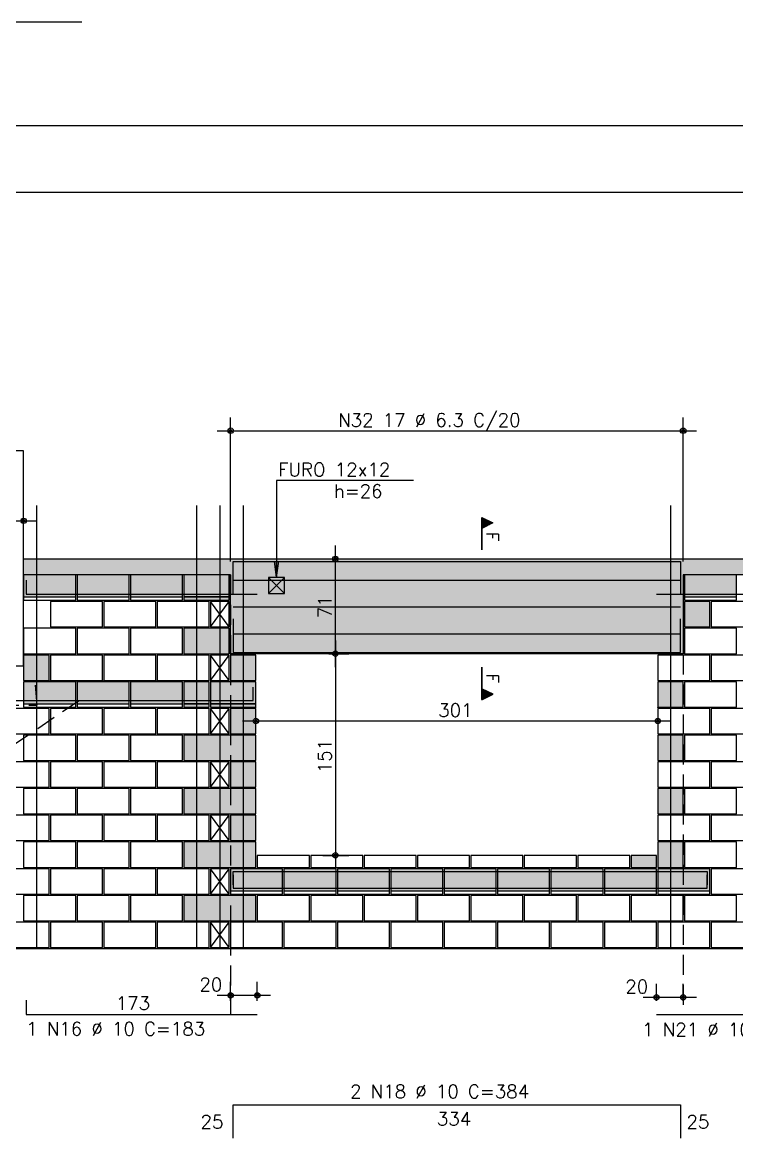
# Model space of a CAD drawing. Extents: x -2 to 121, y -2 to 61.
# Drawn here: x 44.96 to 55.66, y 44.23 to 60.95 of the extents above; entities that cross this region are included whole.
import ezdxf

# ---------------------------------------------------------------- set-up
doc = ezdxf.new("R2010")
doc.units = 0
doc.header["$MEASUREMENT"] = 0
doc.linetypes.add('ESTILO_TQS_0001', pattern=[0.45, 0.3, -0.15])
doc.linetypes.add('HIDDEN', pattern=[0.375, 0.25, -0.125])
doc.layers.get('Defpoints').update_dxf_attribs({"linetype": 'CONTINUOUS'})
for name, color, linetype in [('ARQ_FOLHA', 7, 'CONTINUOUS'), ('PENA_01', 1, 'CONTINUOUS'), ('PENA_02', 2, 'CONTINUOUS'), ('PENA_03', 3, 'CONTINUOUS'), ('PENA_05', 5, 'CONTINUOUS'), ('PENA_09', 254, 'CONTINUOUS'), ('PENA_11', 252, 'CONTINUOUS'), ('PENA_19', 240, 'CONTINUOUS'), ('PENA_21', 100, 'CONTINUOUS'), ('PENA_23', 50, 'CONTINUOUS')]:
    doc.layers.add(name, color=color, linetype=linetype)
doc.styles.get("Standard").update_dxf_attribs({"font": 'ROMANS.SHX'})

msp = doc.modelspace()

# ---------------------------------------------------------------- linework, layer by layer
at = {"layer": 'ARQ_FOLHA', "color": 1}
for points in [[(0, -0.003745), (118.9, -0.003745), (118.9, 59.396255), (0, 59.396255)], [(2.5, 0.996255), (117.9, 0.996255), (117.9, 58.396255), (2.5, 58.396255)]]:
    msp.add_lwpolyline(points, close=True, dxfattribs=at)
at = {"layer": 'Defpoints', "color": 8, "linetype": 'HIDDEN', "ltscale": 100}
msp.add_lwpolyline([(-1.95, 60.946255), (-1.95, -1.553745), (120.85, -1.553745), (120.85, 60.946255)], close=True, dxfattribs=at)
at = {"layer": 'PENA_01', "linetype": 'Continuous'}
for p, q in [((48.08021, 52.870602), (48.08021, 55.030197)), ((54.86021, 52.870602), (54.86021, 55.030197)), ((47.88021, 54.830197), (55.06021, 54.830197)), ((42.96021, 53.480602), (45.18021, 53.480602)), ((49.650539, 51.290602), (49.650539, 53.110602)), ((49.540449, 52.910602), (49.850539, 52.910602)), ((48.650056, 52.630602), (48.890056, 52.390602)), ((48.890056, 52.630602), (48.650056, 52.390602)), ((44.98021, 52.340602), (45.76021, 52.340602)), ((45.78021, 52.340602), (46.56021, 52.340602)), ((46.58021, 52.340602), (47.36021, 52.340602)), ((47.38021, 52.340602), (48.06021, 52.340602)), ((54.88021, 52.340602), (55.66021, 52.340602)), ((49.650539, 51.690602), (49.650539, 48.270602)), ((49.554105, 51.490602), (49.850539, 51.490602)), ((49.554105, 51.490602), (49.850539, 51.490602)), ((44.98021, 50.740602), (45.76021, 50.740602)), ((45.78021, 50.740602), (46.56021, 50.740602)), ((46.58021, 50.740602), (47.36021, 50.740602)), ((47.38021, 50.740602), (47.76021, 50.740602)), ((47.78021, 50.740602), (48.46021, 50.740602)), ((48.46021, 50.680602), (48.46021, 50.68329)), ((54.48021, 50.680602), (54.48021, 50.68329)), ((48.26021, 50.48329), (54.68021, 50.48329)), ((49.46021, 48.470602), (49.850539, 48.470602)), ((48.08021, 47.940602), (48.86021, 47.940602)), ((48.88021, 47.940602), (49.66021, 47.940602)), ((49.68021, 47.940602), (50.46021, 47.940602)), ((50.48021, 47.940602), (51.26021, 47.940602)), ((51.28021, 47.940602), (52.06021, 47.940602)), ((52.08021, 47.940602), (52.86021, 47.940602)), ((52.88021, 47.940602), (53.66021, 47.940602)), ((53.68021, 47.940602), (54.46021, 47.940602)), ((54.48021, 47.940602), (55.26021, 47.940602)), ((48.08021, 46.289434), (48.08021, 46.57561)), ((48.48021, 46.289434), (48.48021, 46.57561)), ((54.46021, 46.289434), (54.46021, 46.544227)), ((54.86021, 46.289434), (54.86021, 46.544227)), ((47.88021, 46.37561), (48.68021, 46.37561)), ((54.26021, 46.344227), (55.06021, 46.344227))]:
    msp.add_line(p, q, dxfattribs=at)
at = {"layer": 'PENA_01', "linetype": 'ESTILO_TQS_0001'}
for p, q in [((48.08021, 52.670602), (48.08021, 46.089434)), ((54.86021, 52.380602), (54.86021, 46.089434))]:
    msp.add_line(p, q, dxfattribs=at)
at = {"layer": 'PENA_01', "linetype": 'Continuous'}
msp.add_lwpolyline([(48.650056, 52.630602), (48.650056, 52.390602), (48.890056, 52.390602), (48.890056, 52.630602), (48.650056, 52.630602)], dxfattribs=at)
at = {"layer": 'PENA_01', "linetype": 'ESTILO_TQS_0001'}
msp.add_lwpolyline([(45.812088, 50.785601), (43.112089, 48.960602), (40.36021, 48.960602), (40.36021, 49.260602), (43.02021, 49.260602), (42.99021, 49.625602), (43.56021, 49.625602), (43.53021, 49.990602), (44.10021, 49.990602), (44.07021, 50.355602), (44.64021, 50.355602), (44.61021, 50.720602), (45.18021, 50.720602), (45.15021, 51.085602), (47.78021, 51.085602), (47.78021, 50.785602), (45.812088, 50.785602)], dxfattribs=at)
at = {"layer": 'PENA_02', "linetype": 'Continuous'}
for p, q in [((48.06021, 52.270602), (47.78021, 52.270602)), ((47.78021, 52.270602), (47.78021, 51.890602)), ((48.06021, 51.890602), (48.06021, 52.270602)), ((47.78021, 51.890602), (48.06021, 51.890602)), ((48.06021, 51.470602), (47.78021, 51.470602)), ((47.78021, 51.470602), (47.78021, 51.090602)), ((48.06021, 51.090602), (48.06021, 51.470602)), ((47.78021, 51.090602), (48.06021, 51.090602)), ((48.06021, 50.670602), (47.78021, 50.670602)), ((47.78021, 50.670602), (47.78021, 50.290602)), ((48.06021, 50.290602), (48.06021, 50.670602)), ((47.78021, 50.290602), (48.06021, 50.290602)), ((48.06021, 49.870602), (47.78021, 49.870602)), ((47.78021, 49.870602), (47.78021, 49.490602)), ((48.06021, 49.490602), (48.06021, 49.870602)), ((47.78021, 49.490602), (48.06021, 49.490602)), ((48.06021, 49.070602), (47.78021, 49.070602)), ((47.78021, 49.070602), (47.78021, 48.690602)), ((48.06021, 48.690602), (48.06021, 49.070602)), ((47.78021, 48.690602), (48.06021, 48.690602)), ((48.06021, 48.270602), (47.78021, 48.270602)), ((47.78021, 48.270602), (47.78021, 47.890602)), ((48.06021, 47.890602), (48.06021, 48.270602)), ((47.78021, 47.890602), (48.06021, 47.890602)), ((48.06021, 47.470602), (47.78021, 47.470602)), ((47.78021, 47.470602), (47.78021, 47.090602)), ((48.06021, 47.090602), (48.06021, 47.470602)), ((63.76021, 47.070602), (7.58021, 47.070602)), ((47.78021, 47.090602), (48.06021, 47.090602))]:
    msp.add_line(p, q, dxfattribs=at)
for points in [[(43.16021, 51.310602), (44.98021, 51.310602), (44.98021, 54.530602), (43.16021, 54.530602), (43.16021, 51.310602)], [(44.98021, 52.670602), (44.98021, 52.910602), (63.76021, 52.910602), (63.76021, 52.670602), (63.06021, 52.670602), (63.06021, 51.490602), (56.48021, 51.490602), (56.48021, 52.670602), (54.86021, 52.670602), (54.86021, 51.490602), (48.08021, 51.490602), (48.08021, 52.670602), (44.98021, 52.670602)], [(44.98021, 52.290602), (45.76021, 52.290602), (45.76021, 52.670602), (44.98021, 52.670602), (44.98021, 52.290602)], [(45.78021, 52.290602), (46.56021, 52.290602), (46.56021, 52.670602), (45.78021, 52.670602), (45.78021, 52.290602)], [(46.58021, 52.290602), (47.36021, 52.290602), (47.36021, 52.670602), (46.58021, 52.670602), (46.58021, 52.290602)], [(47.38021, 52.290602), (48.06021, 52.290602), (48.06021, 52.670602), (47.38021, 52.670602), (47.38021, 52.290602)], [(54.88021, 52.290602), (55.66021, 52.290602), (55.66021, 52.670602), (54.88021, 52.670602), (54.88021, 52.290602)], [(45.38021, 51.890602), (46.16021, 51.890602), (46.16021, 52.270602), (45.38021, 52.270602), (45.38021, 51.890602)], [(46.18021, 51.890602), (46.96021, 51.890602), (46.96021, 52.270602), (46.18021, 52.270602), (46.18021, 51.890602)], [(46.98021, 51.890602), (47.76021, 51.890602), (47.76021, 52.270602), (46.98021, 52.270602), (46.98021, 51.890602)], [(54.88021, 51.890602), (55.26021, 51.890602), (55.26021, 52.270602), (54.88021, 52.270602), (54.88021, 51.890602)], [(55.28021, 51.890602), (56.06021, 51.890602), (56.06021, 52.270602), (55.28021, 52.270602), (55.28021, 51.890602)], [(44.98021, 51.490602), (45.76021, 51.490602), (45.76021, 51.870602), (44.98021, 51.870602), (44.98021, 51.490602)], [(45.78021, 51.490602), (46.56021, 51.490602), (46.56021, 51.870602), (45.78021, 51.870602), (45.78021, 51.490602)], [(46.58021, 51.490602), (47.36021, 51.490602), (47.36021, 51.870602), (46.58021, 51.870602), (46.58021, 51.490602)], [(47.38021, 51.490602), (48.06021, 51.490602), (48.06021, 51.870602), (47.38021, 51.870602), (47.38021, 51.490602)], [(54.88021, 51.490602), (55.66021, 51.490602), (55.66021, 51.870602), (54.88021, 51.870602), (54.88021, 51.490602)], [(44.98021, 51.090602), (45.36021, 51.090602), (45.36021, 51.470602), (44.98021, 51.470602), (44.98021, 51.090602)], [(45.38021, 51.090602), (46.16021, 51.090602), (46.16021, 51.470602), (45.38021, 51.470602), (45.38021, 51.090602)], [(46.18021, 51.090602), (46.96021, 51.090602), (46.96021, 51.470602), (46.18021, 51.470602), (46.18021, 51.090602)], [(46.98021, 51.090602), (47.76021, 51.090602), (47.76021, 51.470602), (46.98021, 51.470602), (46.98021, 51.090602)], [(48.08021, 51.090602), (48.46021, 51.090602), (48.46021, 51.470602), (48.08021, 51.470602), (48.08021, 51.090602)], [(54.48021, 51.090602), (55.26021, 51.090602), (55.26021, 51.470602), (54.48021, 51.470602), (54.48021, 51.090602)], [(55.28021, 51.090602), (56.06021, 51.090602), (56.06021, 51.470602), (55.28021, 51.470602), (55.28021, 51.090602)], [(44.98021, 50.690602), (45.76021, 50.690602), (45.76021, 51.070602), (44.98021, 51.070602), (44.98021, 50.690602)], [(45.78021, 50.690602), (46.56021, 50.690602), (46.56021, 51.070602), (45.78021, 51.070602), (45.78021, 50.690602)], [(46.58021, 50.690602), (47.36021, 50.690602), (47.36021, 51.070602), (46.58021, 51.070602), (46.58021, 50.690602)], [(47.38021, 50.690602), (47.76021, 50.690602), (47.76021, 51.070602), (47.38021, 51.070602), (47.38021, 50.690602)], [(47.78021, 50.690602), (48.46021, 50.690602), (48.46021, 51.070602), (47.78021, 51.070602), (47.78021, 50.690602)], [(54.48021, 50.690602), (54.86021, 50.690602), (54.86021, 51.070602), (54.48021, 51.070602), (54.48021, 50.690602)], [(54.88021, 50.690602), (55.66021, 50.690602), (55.66021, 51.070602), (54.88021, 51.070602), (54.88021, 50.690602)], [(44.58021, 50.290602), (45.36021, 50.290602), (45.36021, 50.670602), (44.58021, 50.670602), (44.58021, 50.290602)], [(45.38021, 50.290602), (46.16021, 50.290602), (46.16021, 50.670602), (45.38021, 50.670602), (45.38021, 50.290602)], [(46.18021, 50.290602), (46.96021, 50.290602), (46.96021, 50.670602), (46.18021, 50.670602), (46.18021, 50.290602)], [(46.98021, 50.290602), (47.76021, 50.290602), (47.76021, 50.670602), (46.98021, 50.670602), (46.98021, 50.290602)], [(48.08021, 50.290602), (48.46021, 50.290602), (48.46021, 50.670602), (48.08021, 50.670602), (48.08021, 50.290602)], [(54.48021, 50.290602), (55.26021, 50.290602), (55.26021, 50.670602), (54.48021, 50.670602), (54.48021, 50.290602)], [(55.28021, 50.290602), (56.06021, 50.290602), (56.06021, 50.670602), (55.28021, 50.670602), (55.28021, 50.290602)], [(44.98021, 49.890602), (45.76021, 49.890602), (45.76021, 50.270602), (44.98021, 50.270602), (44.98021, 49.890602)], [(45.78021, 49.890602), (46.56021, 49.890602), (46.56021, 50.270602), (45.78021, 50.270602), (45.78021, 49.890602)], [(46.58021, 49.890602), (47.36021, 49.890602), (47.36021, 50.270602), (46.58021, 50.270602), (46.58021, 49.890602)], [(47.38021, 49.890602), (48.46021, 49.890602), (48.46021, 50.270602), (47.38021, 50.270602), (47.38021, 49.890602)], [(54.48021, 49.890602), (54.86021, 49.890602), (54.86021, 50.270602), (54.48021, 50.270602), (54.48021, 49.890602)], [(54.88021, 49.890602), (55.66021, 49.890602), (55.66021, 50.270602), (54.88021, 50.270602), (54.88021, 49.890602)], [(44.58021, 49.490602), (45.36021, 49.490602), (45.36021, 49.870602), (44.58021, 49.870602), (44.58021, 49.490602)], [(45.38021, 49.490602), (46.16021, 49.490602), (46.16021, 49.870602), (45.38021, 49.870602), (45.38021, 49.490602)], [(46.18021, 49.490602), (46.96021, 49.490602), (46.96021, 49.870602), (46.18021, 49.870602), (46.18021, 49.490602)], [(46.98021, 49.490602), (47.76021, 49.490602), (47.76021, 49.870602), (46.98021, 49.870602), (46.98021, 49.490602)], [(48.08021, 49.490602), (48.46021, 49.490602), (48.46021, 49.870602), (48.08021, 49.870602), (48.08021, 49.490602)], [(54.48021, 49.490602), (55.26021, 49.490602), (55.26021, 49.870602), (54.48021, 49.870602), (54.48021, 49.490602)], [(55.28021, 49.490602), (56.06021, 49.490602), (56.06021, 49.870602), (55.28021, 49.870602), (55.28021, 49.490602)], [(44.98021, 49.090602), (45.76021, 49.090602), (45.76021, 49.470602), (44.98021, 49.470602), (44.98021, 49.090602)], [(45.78021, 49.090602), (46.56021, 49.090602), (46.56021, 49.470602), (45.78021, 49.470602), (45.78021, 49.090602)], [(46.58021, 49.090602), (47.36021, 49.090602), (47.36021, 49.470602), (46.58021, 49.470602), (46.58021, 49.090602)], [(47.38021, 49.090602), (48.46021, 49.090602), (48.46021, 49.470602), (47.38021, 49.470602), (47.38021, 49.090602)], [(54.48021, 49.090602), (54.86021, 49.090602), (54.86021, 49.470602), (54.48021, 49.470602), (54.48021, 49.090602)], [(54.88021, 49.090602), (55.66021, 49.090602), (55.66021, 49.470602), (54.88021, 49.470602), (54.88021, 49.090602)], [(44.58021, 48.690602), (45.36021, 48.690602), (45.36021, 49.070602), (44.58021, 49.070602), (44.58021, 48.690602)], [(45.38021, 48.690602), (46.16021, 48.690602), (46.16021, 49.070602), (45.38021, 49.070602), (45.38021, 48.690602)], [(46.18021, 48.690602), (46.96021, 48.690602), (46.96021, 49.070602), (46.18021, 49.070602), (46.18021, 48.690602)], [(46.98021, 48.690602), (47.76021, 48.690602), (47.76021, 49.070602), (46.98021, 49.070602), (46.98021, 48.690602)], [(48.08021, 48.690602), (48.46021, 48.690602), (48.46021, 49.070602), (48.08021, 49.070602), (48.08021, 48.690602)], [(54.48021, 48.690602), (55.26021, 48.690602), (55.26021, 49.070602), (54.48021, 49.070602), (54.48021, 48.690602)], [(55.28021, 48.690602), (56.06021, 48.690602), (56.06021, 49.070602), (55.28021, 49.070602), (55.28021, 48.690602)], [(44.98021, 48.290602), (45.76021, 48.290602), (45.76021, 48.670602), (44.98021, 48.670602), (44.98021, 48.290602)], [(45.78021, 48.290602), (46.56021, 48.290602), (46.56021, 48.670602), (45.78021, 48.670602), (45.78021, 48.290602)], [(46.58021, 48.290602), (47.36021, 48.290602), (47.36021, 48.670602), (46.58021, 48.670602), (46.58021, 48.290602)], [(47.38021, 48.290602), (48.46021, 48.290602), (48.46021, 48.670602), (47.38021, 48.670602), (47.38021, 48.290602)], [(54.48021, 48.290602), (54.86021, 48.290602), (54.86021, 48.670602), (54.48021, 48.670602), (54.48021, 48.290602)], [(54.88021, 48.290602), (55.66021, 48.290602), (55.66021, 48.670602), (54.88021, 48.670602), (54.88021, 48.290602)], [(48.48021, 48.290602), (49.26021, 48.290602), (49.26021, 48.470602), (48.48021, 48.470602), (48.48021, 48.290602)], [(49.28021, 48.290602), (50.06021, 48.290602), (50.06021, 48.470602), (49.28021, 48.470602), (49.28021, 48.290602)], [(50.08021, 48.290602), (50.86021, 48.290602), (50.86021, 48.470602), (50.08021, 48.470602), (50.08021, 48.290602)], [(50.88021, 48.290602), (51.66021, 48.290602), (51.66021, 48.470602), (50.88021, 48.470602), (50.88021, 48.290602)], [(51.68021, 48.290602), (52.46021, 48.290602), (52.46021, 48.470602), (51.68021, 48.470602), (51.68021, 48.290602)], [(52.48021, 48.290602), (53.26021, 48.290602), (53.26021, 48.470602), (52.48021, 48.470602), (52.48021, 48.290602)], [(53.28021, 48.290602), (54.06021, 48.290602), (54.06021, 48.470602), (53.28021, 48.470602), (53.28021, 48.290602)], [(54.08021, 48.290602), (54.46021, 48.290602), (54.46021, 48.470602), (54.08021, 48.470602), (54.08021, 48.290602)], [(44.58021, 47.890602), (45.36021, 47.890602), (45.36021, 48.270602), (44.58021, 48.270602), (44.58021, 47.890602)], [(45.38021, 47.890602), (46.16021, 47.890602), (46.16021, 48.270602), (45.38021, 48.270602), (45.38021, 47.890602)], [(46.18021, 47.890602), (46.96021, 47.890602), (46.96021, 48.270602), (46.18021, 48.270602), (46.18021, 47.890602)], [(46.98021, 47.890602), (47.76021, 47.890602), (47.76021, 48.270602), (46.98021, 48.270602), (46.98021, 47.890602)], [(48.08021, 47.890602), (48.86021, 47.890602), (48.86021, 48.270602), (48.08021, 48.270602), (48.08021, 47.890602)], [(48.88021, 47.890602), (49.66021, 47.890602), (49.66021, 48.270602), (48.88021, 48.270602), (48.88021, 47.890602)], [(49.68021, 47.890602), (50.46021, 47.890602), (50.46021, 48.270602), (49.68021, 48.270602), (49.68021, 47.890602)], [(50.48021, 47.890602), (51.26021, 47.890602), (51.26021, 48.270602), (50.48021, 48.270602), (50.48021, 47.890602)], [(51.28021, 47.890602), (52.06021, 47.890602), (52.06021, 48.270602), (51.28021, 48.270602), (51.28021, 47.890602)], [(52.08021, 47.890602), (52.86021, 47.890602), (52.86021, 48.270602), (52.08021, 48.270602), (52.08021, 47.890602)], [(52.88021, 47.890602), (53.66021, 47.890602), (53.66021, 48.270602), (52.88021, 48.270602), (52.88021, 47.890602)], [(53.68021, 47.890602), (54.46021, 47.890602), (54.46021, 48.270602), (53.68021, 48.270602), (53.68021, 47.890602)], [(54.48021, 47.890602), (55.26021, 47.890602), (55.26021, 48.270602), (54.48021, 48.270602), (54.48021, 47.890602)], [(55.28021, 47.890602), (56.06021, 47.890602), (56.06021, 48.270602), (55.28021, 48.270602), (55.28021, 47.890602)], [(44.98021, 47.490602), (45.76021, 47.490602), (45.76021, 47.870602), (44.98021, 47.870602), (44.98021, 47.490602)], [(45.78021, 47.490602), (46.56021, 47.490602), (46.56021, 47.870602), (45.78021, 47.870602), (45.78021, 47.490602)], [(46.58021, 47.490602), (47.36021, 47.490602), (47.36021, 47.870602), (46.58021, 47.870602), (46.58021, 47.490602)], [(47.38021, 47.490602), (48.46021, 47.490602), (48.46021, 47.870602), (47.38021, 47.870602), (47.38021, 47.490602)], [(48.48021, 47.490602), (49.26021, 47.490602), (49.26021, 47.870602), (48.48021, 47.870602), (48.48021, 47.490602)], [(49.28021, 47.490602), (50.06021, 47.490602), (50.06021, 47.870602), (49.28021, 47.870602), (49.28021, 47.490602)], [(50.08021, 47.490602), (50.86021, 47.490602), (50.86021, 47.870602), (50.08021, 47.870602), (50.08021, 47.490602)], [(50.88021, 47.490602), (51.66021, 47.490602), (51.66021, 47.870602), (50.88021, 47.870602), (50.88021, 47.490602)], [(51.68021, 47.490602), (52.46021, 47.490602), (52.46021, 47.870602), (51.68021, 47.870602), (51.68021, 47.490602)], [(52.48021, 47.490602), (53.26021, 47.490602), (53.26021, 47.870602), (52.48021, 47.870602), (52.48021, 47.490602)], [(53.28021, 47.490602), (54.06021, 47.490602), (54.06021, 47.870602), (53.28021, 47.870602), (53.28021, 47.490602)], [(54.08021, 47.490602), (54.86021, 47.490602), (54.86021, 47.870602), (54.08021, 47.870602), (54.08021, 47.490602)], [(54.88021, 47.490602), (55.66021, 47.490602), (55.66021, 47.870602), (54.88021, 47.870602), (54.88021, 47.490602)], [(44.58021, 47.090602), (45.36021, 47.090602), (45.36021, 47.470602), (44.58021, 47.470602), (44.58021, 47.090602)], [(45.38021, 47.090602), (46.16021, 47.090602), (46.16021, 47.470602), (45.38021, 47.470602), (45.38021, 47.090602)], [(46.18021, 47.090602), (46.96021, 47.090602), (46.96021, 47.470602), (46.18021, 47.470602), (46.18021, 47.090602)], [(46.98021, 47.090602), (47.76021, 47.090602), (47.76021, 47.470602), (46.98021, 47.470602), (46.98021, 47.090602)], [(48.08021, 47.090602), (48.86021, 47.090602), (48.86021, 47.470602), (48.08021, 47.470602), (48.08021, 47.090602)], [(48.88021, 47.090602), (49.66021, 47.090602), (49.66021, 47.470602), (48.88021, 47.470602), (48.88021, 47.090602)], [(49.68021, 47.090602), (50.46021, 47.090602), (50.46021, 47.470602), (49.68021, 47.470602), (49.68021, 47.090602)], [(50.48021, 47.090602), (51.26021, 47.090602), (51.26021, 47.470602), (50.48021, 47.470602), (50.48021, 47.090602)], [(51.28021, 47.090602), (52.06021, 47.090602), (52.06021, 47.470602), (51.28021, 47.470602), (51.28021, 47.090602)], [(52.08021, 47.090602), (52.86021, 47.090602), (52.86021, 47.470602), (52.08021, 47.470602), (52.08021, 47.090602)], [(52.88021, 47.090602), (53.66021, 47.090602), (53.66021, 47.470602), (52.88021, 47.470602), (52.88021, 47.090602)], [(53.68021, 47.090602), (54.46021, 47.090602), (54.46021, 47.470602), (53.68021, 47.470602), (53.68021, 47.090602)], [(54.48021, 47.090602), (55.26021, 47.090602), (55.26021, 47.470602), (54.48021, 47.470602), (54.48021, 47.090602)], [(55.28021, 47.090602), (56.06021, 47.090602), (56.06021, 47.470602), (55.28021, 47.470602), (55.28021, 47.090602)]]:
    msp.add_lwpolyline(points, dxfattribs=at)
for centre, radius in [((48.08021, 54.830197), 0.041625), ((48.08021, 54.830197), 0.02075), ((54.86021, 54.830197), 0.041625), ((54.86021, 54.830197), 0.02075), ((44.98021, 53.480602), 0.04), ((44.98021, 53.480602), 0.02), ((49.650539, 52.910602), 0.04), ((49.650539, 52.910602), 0.02), ((49.650539, 51.490602), 0.04), ((49.650539, 51.490602), 0.04), ((49.650539, 51.490602), 0.02), ((49.650539, 51.490602), 0.02), ((48.46021, 50.48329), 0.04), ((48.46021, 50.48329), 0.02), ((54.48021, 50.48329), 0.04), ((54.48021, 50.48329), 0.02), ((49.650539, 48.470602), 0.04), ((49.650539, 48.470602), 0.02), ((48.08021, 46.37561), 0.04), ((48.08021, 46.37561), 0.02), ((48.48021, 46.37561), 0.04), ((48.48021, 46.37561), 0.02), ((54.46021, 46.344227), 0.04), ((54.46021, 46.344227), 0.02), ((54.86021, 46.344227), 0.04), ((54.86021, 46.344227), 0.02)]:
    msp.add_circle(centre, radius, dxfattribs=at)
at = {"layer": 'PENA_03', "linetype": 'Continuous'}
for p, q in [((51.845034, 53.045709), (51.845034, 53.532091)), ((51.845034, 53.532091), (52.010967, 53.449125)), ((51.845729, 53.530963), (52.009406, 53.449125)), ((51.84573, 53.530963), (51.84573, 53.367286)), ((51.857798, 53.525709), (51.857798, 53.37254)), ((51.870562, 53.519327), (51.870562, 53.378922)), ((51.883326, 53.512945), (51.883326, 53.385304)), ((51.89609, 53.506563), (51.89609, 53.391686)), ((51.908854, 53.500181), (51.908854, 53.398068)), ((44.98021, 53.480602), (44.98021, 53.480602)), ((52.010967, 53.449125), (51.845729, 53.366506)), ((52.009406, 53.449125), (51.84573, 53.367286)), ((51.84573, 53.366506), (51.84573, 53.045709)), ((51.921618, 53.493799), (51.921618, 53.40445)), ((51.934382, 53.487417), (51.934382, 53.410832)), ((51.947146, 53.481035), (51.947146, 53.417214)), ((51.95991, 53.474653), (51.95991, 53.423596)), ((51.972674, 53.468271), (51.972674, 53.429978)), ((51.985439, 53.461889), (51.985439, 53.43636)), ((51.998203, 53.455507), (51.998203, 53.442743)), ((49.340449, 52.910602), (49.340449, 52.910602)), ((48.08021, 52.670602), (48.08021, 52.670602)), ((54.86021, 52.670602), (54.86021, 52.670602)), ((47.78021, 51.890602), (48.06021, 52.270602)), ((48.06021, 51.890602), (47.78021, 52.270602)), ((47.78021, 51.090602), (48.06021, 51.470602)), ((48.06021, 51.090602), (47.78021, 51.470602)), ((49.354105, 51.490602), (49.354105, 51.490602)), ((49.354105, 51.490602), (49.354105, 51.490602)), ((51.84573, 51.287574), (51.84573, 50.801192)), ((51.846426, 50.966777), (51.846426, 51.287574)), ((51.84573, 50.801192), (52.011663, 50.884158)), ((52.011663, 50.884158), (51.846425, 50.966777)), ((51.846425, 50.80232), (52.010102, 50.884158)), ((51.846426, 50.80232), (51.846426, 50.965997)), ((52.010102, 50.884158), (51.846426, 50.965997)), ((51.858494, 50.807574), (51.858494, 50.960743)), ((51.871258, 50.813956), (51.871258, 50.954361)), ((51.884022, 50.820338), (51.884022, 50.947979)), ((51.896786, 50.82672), (51.896786, 50.941597)), ((51.90955, 50.833102), (51.90955, 50.935215)), ((51.922314, 50.839484), (51.922314, 50.928833)), ((51.935078, 50.845866), (51.935078, 50.922451)), ((51.947842, 50.852248), (51.947842, 50.916069)), ((51.960606, 50.85863), (51.960606, 50.909687)), ((51.97337, 50.865012), (51.97337, 50.903305)), ((51.986135, 50.871394), (51.986135, 50.896923)), ((51.998899, 50.877776), (51.998899, 50.89054)), ((47.78021, 50.290602), (48.06021, 50.670602)), ((48.06021, 50.290602), (47.78021, 50.670602)), ((48.46021, 50.480602), (48.46021, 50.480602)), ((54.48021, 50.480602), (54.48021, 50.480602)), ((47.78021, 49.490602), (48.06021, 49.870602)), ((48.06021, 49.490602), (47.78021, 49.870602)), ((47.78021, 48.690602), (48.06021, 49.070602)), ((48.06021, 48.690602), (47.78021, 49.070602)), ((49.26021, 48.470602), (49.26021, 48.470602)), ((47.78021, 47.890602), (48.06021, 48.270602)), ((48.06021, 47.890602), (47.78021, 48.270602)), ((47.78021, 47.090602), (48.06021, 47.470602)), ((48.06021, 47.090602), (47.78021, 47.470602)), ((48.08021, 46.089434), (48.08021, 46.089434)), ((48.48021, 46.089434), (48.48021, 46.089434)), ((54.46021, 46.089434), (54.46021, 46.089434)), ((54.86021, 46.089434), (54.86021, 46.089434))]:
    msp.add_line(p, q, dxfattribs=at)
msp.add_lwpolyline([(50.819147, 54.086618), (48.770056, 54.086618), (48.770056, 52.630833), (48.737425, 52.878694), (48.770056, 52.630833), (48.802688, 52.878694)], dxfattribs=at)
at = {"layer": 'PENA_05', "linetype": 'Continuous'}
for p, q in [((48.12021, 52.370602), (48.12021, 52.870602)), ((48.12021, 52.870602), (54.82021, 52.870602)), ((54.82021, 52.870602), (54.82021, 52.370602)), ((45.02021, 52.590602), (45.02021, 52.380602)), ((48.12021, 52.590602), (54.82021, 52.590602)), ((45.02021, 52.380602), (48.48021, 52.380602)), ((54.46021, 52.380602), (56.88021, 52.380602)), ((48.12021, 52.190602), (54.82021, 52.190602)), ((48.12021, 52.010602), (48.12021, 51.510602)), ((54.82021, 51.510602), (54.82021, 52.010602)), ((48.12021, 51.790602), (54.82021, 51.790602)), ((48.12021, 51.510602), (54.82021, 51.510602)), ((48.42021, 50.790602), (48.42021, 50.990602)), ((42.82021, 50.790602), (48.42021, 50.790602)), ((48.12021, 48.030602), (48.12021, 48.230602)), ((48.12021, 48.230602), (55.22021, 48.230602)), ((48.12021, 48.180602), (48.12021, 47.980602)), ((55.22021, 48.230602), (55.22021, 48.030602)), ((55.22021, 47.980602), (55.22021, 48.180602)), ((48.12021, 47.980602), (55.22021, 47.980602)), ((45.02021, 46.299434), (45.02021, 46.089434)), ((45.02021, 46.089434), (48.48021, 46.089434)), ((54.46021, 46.089434), (56.88021, 46.089434)), ((48.12021, 44.235312), (48.12021, 44.735312)), ((48.12021, 44.735312), (54.82021, 44.735312)), ((54.82021, 44.735312), (54.82021, 44.235312))]:
    msp.add_line(p, q, dxfattribs=at)
for points in [[(45.17021, 53.710602), (45.17021, 47.070602)], [(47.57021, 53.710602), (47.57021, 47.070602)], [(47.92021, 53.710602), (47.92021, 47.070602)], [(48.27021, 53.710602), (48.27021, 47.070602)], [(54.67021, 53.710602), (54.67021, 47.070602)]]:
    msp.add_lwpolyline(points, dxfattribs=at)
at = {"layer": 'PENA_09', "linetype": 'Continuous'}
for points in [[(44.98021, 52.340602), (45.76021, 52.340602), (45.76021, 52.670602), (44.98021, 52.670602), (44.98021, 52.340602)], [(45.78021, 52.340602), (46.56021, 52.340602), (46.56021, 52.670602), (45.78021, 52.670602), (45.78021, 52.340602)], [(46.58021, 52.340602), (47.36021, 52.340602), (47.36021, 52.670602), (46.58021, 52.670602), (46.58021, 52.340602)], [(47.38021, 52.340602), (48.06021, 52.340602), (48.06021, 52.670602), (47.38021, 52.670602), (47.38021, 52.340602)], [(54.88021, 52.340602), (55.66021, 52.340602), (55.66021, 52.670602), (54.88021, 52.670602), (54.88021, 52.340602)], [(44.98021, 50.740602), (45.76021, 50.740602), (45.76021, 51.070602), (44.98021, 51.070602), (44.98021, 50.740602)], [(45.78021, 50.740602), (46.56021, 50.740602), (46.56021, 51.070602), (45.78021, 51.070602), (45.78021, 50.740602)], [(46.58021, 50.740602), (47.36021, 50.740602), (47.36021, 51.070602), (46.58021, 51.070602), (46.58021, 50.740602)], [(47.38021, 50.740602), (47.76021, 50.740602), (47.76021, 51.070602), (47.38021, 51.070602), (47.38021, 50.740602)], [(47.78021, 50.740602), (48.46021, 50.740602), (48.46021, 51.070602), (47.78021, 51.070602), (47.78021, 50.740602)], [(48.08021, 47.940602), (48.86021, 47.940602), (48.86021, 48.270602), (48.08021, 48.270602), (48.08021, 47.940602)], [(48.88021, 47.940602), (49.66021, 47.940602), (49.66021, 48.270602), (48.88021, 48.270602), (48.88021, 47.940602)], [(49.68021, 47.940602), (50.46021, 47.940602), (50.46021, 48.270602), (49.68021, 48.270602), (49.68021, 47.940602)], [(50.48021, 47.940602), (51.26021, 47.940602), (51.26021, 48.270602), (50.48021, 48.270602), (50.48021, 47.940602)], [(51.28021, 47.940602), (52.06021, 47.940602), (52.06021, 48.270602), (51.28021, 48.270602), (51.28021, 47.940602)], [(52.08021, 47.940602), (52.86021, 47.940602), (52.86021, 48.270602), (52.08021, 48.270602), (52.08021, 47.940602)], [(52.88021, 47.940602), (53.66021, 47.940602), (53.66021, 48.270602), (52.88021, 48.270602), (52.88021, 47.940602)], [(53.68021, 47.940602), (54.46021, 47.940602), (54.46021, 48.270602), (53.68021, 48.270602), (53.68021, 47.940602)], [(54.48021, 47.940602), (55.26021, 47.940602), (55.26021, 48.270602), (54.48021, 48.270602), (54.48021, 47.940602)]]:
    msp.add_lwpolyline(points, dxfattribs=at)
for points in [[(44.98021, 52.340602), (45.76021, 52.340602), (45.76021, 52.670602)], [(44.98021, 52.340602), (45.76021, 52.670602), (44.98021, 52.670602)], [(44.98021, 52.340602), (44.98021, 52.670602), (44.98021, 52.340602)], [(45.78021, 52.340602), (46.56021, 52.340602), (46.56021, 52.670602)], [(45.78021, 52.340602), (46.56021, 52.670602), (45.78021, 52.670602)], [(45.78021, 52.340602), (45.78021, 52.670602), (45.78021, 52.340602)], [(46.58021, 52.340602), (47.36021, 52.340602), (47.36021, 52.670602)], [(46.58021, 52.340602), (47.36021, 52.670602), (46.58021, 52.670602)], [(46.58021, 52.340602), (46.58021, 52.670602), (46.58021, 52.340602)], [(47.38021, 52.340602), (48.06021, 52.340602), (48.06021, 52.670602)], [(47.38021, 52.340602), (48.06021, 52.670602), (47.38021, 52.670602)], [(47.38021, 52.340602), (47.38021, 52.670602), (47.38021, 52.340602)], [(54.88021, 52.340602), (55.66021, 52.340602), (55.66021, 52.670602)], [(54.88021, 52.340602), (55.66021, 52.670602), (54.88021, 52.670602)], [(54.88021, 52.340602), (54.88021, 52.670602), (54.88021, 52.340602)], [(44.98021, 50.740602), (45.76021, 50.740602), (45.76021, 51.070602)], [(44.98021, 50.740602), (45.76021, 51.070602), (44.98021, 51.070602)], [(44.98021, 50.740602), (44.98021, 51.070602), (44.98021, 50.740602)], [(45.78021, 50.740602), (46.56021, 50.740602), (46.56021, 51.070602)], [(45.78021, 50.740602), (46.56021, 51.070602), (45.78021, 51.070602)], [(45.78021, 50.740602), (45.78021, 51.070602), (45.78021, 50.740602)], [(46.58021, 50.740602), (47.36021, 50.740602), (47.36021, 51.070602)], [(46.58021, 50.740602), (47.36021, 51.070602), (46.58021, 51.070602)], [(46.58021, 50.740602), (46.58021, 51.070602), (46.58021, 50.740602)], [(47.38021, 50.740602), (47.76021, 50.740602), (47.76021, 51.070602)], [(47.38021, 50.740602), (47.76021, 51.070602), (47.38021, 51.070602)], [(47.38021, 50.740602), (47.38021, 51.070602), (47.38021, 50.740602)], [(47.78021, 50.740602), (48.46021, 50.740602), (48.46021, 51.070602)], [(47.78021, 50.740602), (48.46021, 51.070602), (47.78021, 51.070602)], [(47.78021, 50.740602), (47.78021, 51.070602), (47.78021, 50.740602)], [(48.08021, 47.940602), (48.86021, 47.940602), (48.86021, 48.270602)], [(48.08021, 47.940602), (48.86021, 48.270602), (48.08021, 48.270602)], [(48.08021, 47.940602), (48.08021, 48.270602), (48.08021, 47.940602)], [(48.88021, 47.940602), (49.66021, 47.940602), (49.66021, 48.270602)], [(48.88021, 47.940602), (49.66021, 48.270602), (48.88021, 48.270602)], [(48.88021, 47.940602), (48.88021, 48.270602), (48.88021, 47.940602)], [(49.68021, 47.940602), (50.46021, 47.940602), (50.46021, 48.270602)], [(49.68021, 47.940602), (50.46021, 48.270602), (49.68021, 48.270602)], [(49.68021, 47.940602), (49.68021, 48.270602), (49.68021, 47.940602)], [(50.48021, 47.940602), (51.26021, 47.940602), (51.26021, 48.270602)], [(50.48021, 47.940602), (51.26021, 48.270602), (50.48021, 48.270602)], [(50.48021, 47.940602), (50.48021, 48.270602), (50.48021, 47.940602)], [(51.28021, 47.940602), (52.06021, 47.940602), (52.06021, 48.270602)], [(51.28021, 47.940602), (52.06021, 48.270602), (51.28021, 48.270602)], [(51.28021, 47.940602), (51.28021, 48.270602), (51.28021, 47.940602)], [(52.08021, 47.940602), (52.86021, 47.940602), (52.86021, 48.270602)], [(52.08021, 47.940602), (52.86021, 48.270602), (52.08021, 48.270602)], [(52.08021, 47.940602), (52.08021, 48.270602), (52.08021, 47.940602)], [(52.88021, 47.940602), (53.66021, 47.940602), (53.66021, 48.270602)], [(52.88021, 47.940602), (53.66021, 48.270602), (52.88021, 48.270602)], [(52.88021, 47.940602), (52.88021, 48.270602), (52.88021, 47.940602)], [(53.68021, 47.940602), (54.46021, 47.940602), (54.46021, 48.270602)], [(53.68021, 47.940602), (54.46021, 48.270602), (53.68021, 48.270602)], [(53.68021, 47.940602), (53.68021, 48.270602), (53.68021, 47.940602)], [(54.48021, 47.940602), (55.26021, 47.940602), (55.26021, 48.270602)], [(54.48021, 47.940602), (55.26021, 48.270602), (54.48021, 48.270602)], [(54.48021, 47.940602), (54.48021, 48.270602), (54.48021, 47.940602)]]:
    msp.add_solid(points, dxfattribs=at)
at = {"layer": 'PENA_11', "linetype": 'Continuous'}
for points in [[(48.08021, 52.670602), (44.98021, 52.670602), (63.76021, 52.910602)], [(63.76021, 52.910602), (44.98021, 52.670602), (44.98021, 52.910602)], [(54.86021, 52.670602), (48.08021, 52.670602), (63.76021, 52.910602)], [(63.76021, 52.910602), (56.48021, 52.670602), (54.86021, 52.670602)], [(54.86021, 51.490602), (48.08021, 51.490602), (54.86021, 52.670602)], [(48.08021, 51.490602), (48.08021, 52.670602), (54.86021, 52.670602)]]:
    msp.add_solid(points, dxfattribs=at)
at = {"layer": 'PENA_19', "linetype": 'Continuous'}
for points in [[(47.38021, 49.890602), (48.46021, 49.890602), (48.46021, 50.270602), (47.38021, 50.270602), (47.38021, 49.890602)], [(47.38021, 49.090602), (48.46021, 49.090602), (48.46021, 49.470602), (47.38021, 49.470602), (47.38021, 49.090602)], [(47.38021, 48.290602), (48.46021, 48.290602), (48.46021, 48.670602), (47.38021, 48.670602), (47.38021, 48.290602)], [(47.38021, 47.490602), (48.46021, 47.490602), (48.46021, 47.870602), (47.38021, 47.870602), (47.38021, 47.490602)]]:
    msp.add_lwpolyline(points, dxfattribs=at)
for points in [[(47.38021, 49.890602), (48.46021, 49.890602), (48.46021, 50.270602)], [(47.38021, 49.890602), (48.46021, 50.270602), (47.38021, 50.270602)], [(47.38021, 49.890602), (47.38021, 50.270602), (47.38021, 49.890602)], [(47.38021, 49.090602), (48.46021, 49.090602), (48.46021, 49.470602)], [(47.38021, 49.090602), (48.46021, 49.470602), (47.38021, 49.470602)], [(47.38021, 49.090602), (47.38021, 49.470602), (47.38021, 49.090602)], [(47.38021, 48.290602), (48.46021, 48.290602), (48.46021, 48.670602)], [(47.38021, 48.290602), (48.46021, 48.670602), (47.38021, 48.670602)], [(47.38021, 48.290602), (47.38021, 48.670602), (47.38021, 48.290602)], [(47.38021, 47.490602), (48.46021, 47.490602), (48.46021, 47.870602)], [(47.38021, 47.490602), (48.46021, 47.870602), (47.38021, 47.870602)], [(47.38021, 47.490602), (47.38021, 47.870602), (47.38021, 47.490602)]]:
    msp.add_solid(points, dxfattribs=at)
at = {"layer": 'PENA_21', "linetype": 'Continuous'}
for points in [[(47.38021, 52.290602), (48.06021, 52.290602), (48.06021, 52.340602), (47.38021, 52.340602), (47.38021, 52.290602)], [(47.38021, 51.490602), (48.06021, 51.490602), (48.06021, 51.870602), (47.38021, 51.870602), (47.38021, 51.490602)], [(47.78021, 50.690602), (48.46021, 50.690602), (48.46021, 50.740602), (47.78021, 50.740602), (47.78021, 50.690602)]]:
    msp.add_lwpolyline(points, dxfattribs=at)
for points in [[(47.38021, 52.290602), (48.06021, 52.290602), (48.06021, 52.340602)], [(47.38021, 52.290602), (48.06021, 52.340602), (47.38021, 52.340602)], [(47.38021, 52.290602), (47.38021, 52.340602), (47.38021, 52.290602)], [(47.38021, 51.490602), (48.06021, 51.490602), (48.06021, 51.870602)], [(47.38021, 51.490602), (48.06021, 51.870602), (47.38021, 51.870602)], [(47.38021, 51.490602), (47.38021, 51.870602), (47.38021, 51.490602)], [(47.78021, 50.690602), (48.46021, 50.690602), (48.46021, 50.740602)], [(47.78021, 50.690602), (48.46021, 50.740602), (47.78021, 50.740602)], [(47.78021, 50.690602), (47.78021, 50.740602), (47.78021, 50.690602)]]:
    msp.add_solid(points, dxfattribs=at)
at = {"layer": 'PENA_23', "linetype": 'Continuous'}
for points in [[(54.88021, 51.890602), (55.26021, 51.890602), (55.26021, 52.270602), (54.88021, 52.270602), (54.88021, 51.890602)], [(44.98021, 51.090602), (45.36021, 51.090602), (45.36021, 51.470602), (44.98021, 51.470602), (44.98021, 51.090602)], [(48.08021, 51.090602), (48.46021, 51.090602), (48.46021, 51.470602), (48.08021, 51.470602), (48.08021, 51.090602)], [(54.48021, 50.690602), (54.86021, 50.690602), (54.86021, 51.070602), (54.48021, 51.070602), (54.48021, 50.690602)], [(47.38021, 50.690602), (47.76021, 50.690602), (47.76021, 50.740602), (47.38021, 50.740602), (47.38021, 50.690602)], [(48.08021, 50.290602), (48.46021, 50.290602), (48.46021, 50.670602), (48.08021, 50.670602), (48.08021, 50.290602)], [(54.48021, 49.890602), (54.86021, 49.890602), (54.86021, 50.270602), (54.48021, 50.270602), (54.48021, 49.890602)], [(48.08021, 49.490602), (48.46021, 49.490602), (48.46021, 49.870602), (48.08021, 49.870602), (48.08021, 49.490602)], [(54.48021, 49.090602), (54.86021, 49.090602), (54.86021, 49.470602), (54.48021, 49.470602), (54.48021, 49.090602)], [(48.08021, 48.690602), (48.46021, 48.690602), (48.46021, 49.070602), (48.08021, 49.070602), (48.08021, 48.690602)], [(54.48021, 48.290602), (54.86021, 48.290602), (54.86021, 48.670602), (54.48021, 48.670602), (54.48021, 48.290602)], [(54.08021, 48.290602), (54.46021, 48.290602), (54.46021, 48.470602), (54.08021, 48.470602), (54.08021, 48.290602)], [(54.08021, 48.290602), (54.46021, 48.290602), (54.46021, 48.470602), (54.08021, 48.470602), (54.08021, 48.290602)]]:
    msp.add_lwpolyline(points, dxfattribs=at)
for points in [[(54.88021, 51.890602), (55.26021, 51.890602), (55.26021, 52.270602)], [(54.88021, 51.890602), (55.26021, 52.270602), (54.88021, 52.270602)], [(54.88021, 51.890602), (54.88021, 52.270602), (54.88021, 51.890602)], [(44.98021, 51.090602), (45.36021, 51.090602), (45.36021, 51.470602)], [(44.98021, 51.090602), (45.36021, 51.470602), (44.98021, 51.470602)], [(44.98021, 51.090602), (44.98021, 51.470602), (44.98021, 51.090602)], [(48.08021, 51.090602), (48.46021, 51.090602), (48.46021, 51.470602)], [(48.08021, 51.090602), (48.46021, 51.470602), (48.08021, 51.470602)], [(48.08021, 51.090602), (48.08021, 51.470602), (48.08021, 51.090602)], [(54.48021, 50.690602), (54.86021, 50.690602), (54.86021, 51.070602)], [(54.48021, 50.690602), (54.86021, 51.070602), (54.48021, 51.070602)], [(54.48021, 50.690602), (54.48021, 51.070602), (54.48021, 50.690602)], [(47.38021, 50.690602), (47.76021, 50.690602), (47.76021, 50.740602)], [(47.38021, 50.690602), (47.76021, 50.740602), (47.38021, 50.740602)], [(47.38021, 50.690602), (47.38021, 50.740602), (47.38021, 50.690602)], [(48.08021, 50.290602), (48.46021, 50.290602), (48.46021, 50.670602)], [(48.08021, 50.290602), (48.46021, 50.670602), (48.08021, 50.670602)], [(48.08021, 50.290602), (48.08021, 50.670602), (48.08021, 50.290602)], [(54.48021, 49.890602), (54.86021, 49.890602), (54.86021, 50.270602)], [(54.48021, 49.890602), (54.86021, 50.270602), (54.48021, 50.270602)], [(54.48021, 49.890602), (54.48021, 50.270602), (54.48021, 49.890602)], [(48.08021, 49.490602), (48.46021, 49.490602), (48.46021, 49.870602)], [(48.08021, 49.490602), (48.46021, 49.870602), (48.08021, 49.870602)], [(48.08021, 49.490602), (48.08021, 49.870602), (48.08021, 49.490602)], [(54.48021, 49.090602), (54.86021, 49.090602), (54.86021, 49.470602)], [(54.48021, 49.090602), (54.86021, 49.470602), (54.48021, 49.470602)], [(54.48021, 49.090602), (54.48021, 49.470602), (54.48021, 49.090602)], [(48.08021, 48.690602), (48.46021, 48.690602), (48.46021, 49.070602)], [(48.08021, 48.690602), (48.46021, 49.070602), (48.08021, 49.070602)], [(48.08021, 48.690602), (48.08021, 49.070602), (48.08021, 48.690602)], [(54.48021, 48.290602), (54.86021, 48.290602), (54.86021, 48.670602)], [(54.48021, 48.290602), (54.86021, 48.670602), (54.48021, 48.670602)], [(54.48021, 48.290602), (54.48021, 48.670602), (54.48021, 48.290602)], [(54.08021, 48.290602), (54.46021, 48.290602), (54.46021, 48.470602)], [(54.08021, 48.290602), (54.46021, 48.470602), (54.08021, 48.470602)], [(54.08021, 48.290602), (54.08021, 48.470602), (54.08021, 48.290602)], [(54.08021, 48.290602), (54.46021, 48.290602), (54.46021, 48.470602)], [(54.08021, 48.290602), (54.46021, 48.470602), (54.08021, 48.470602)], [(54.08021, 48.290602), (54.08021, 48.470602), (54.08021, 48.290602)]]:
    msp.add_solid(points, dxfattribs=at)

# ---------------------------------------------------------------- texts
at = {"layer": 'PENA_03', "linetype": 'Continuous'}
for s, p in [('N32 17 %%c 6.3 C/20', (49.69021, 54.890197)), ('FURO 12x12', (48.792394, 54.147544)), ('h=26', (49.627574, 53.826249)), ('301', (51.19021, 50.54329)), ('20', (47.613544, 46.43561)), ('20', (53.993544, 46.404227)), ('173', (46.359527, 46.15646)), ('1 N16 %%c 10 C=183', (45.017483, 45.773671)), ('1 N21 %%c 10 C=121', (54.245125, 45.760464)), ('2 N18 %%c 10 C=384', (49.87021, 44.835312)), ('25', (47.63021, 44.380312)), ('334', (51.17021, 44.425312)), ('25', (54.91021, 44.380312))]:
    msp.add_text(s, height=0.2, dxfattribs=at).set_placement(p)
for s, height, rotation, p in [('F', 0.18, 270, (51.912063, 53.313692)), ('71', 0.2, 90, (49.590539, 52.020602)), ('F', 0.18, 270, (51.912759, 51.19102)), ('151', 0.2, 90, (49.590539, 49.700602))]:
    msp.add_text(s, height=height, rotation=rotation, dxfattribs=at).set_placement(p)

doc.saveas('drawing.dxf')
